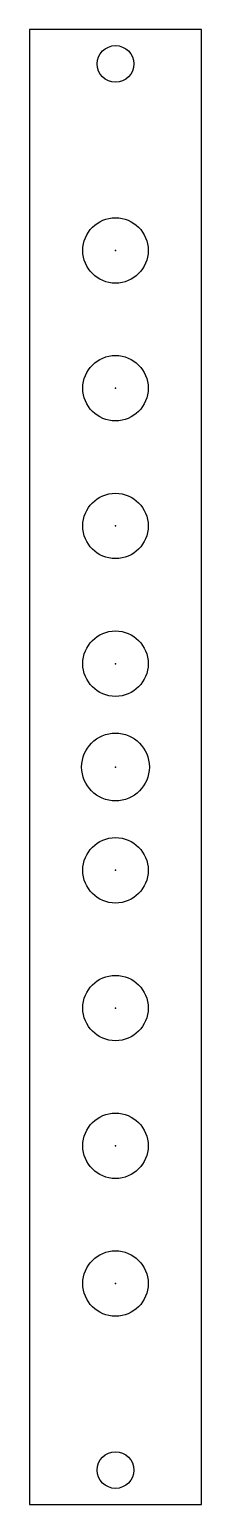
# Model space of a CAD drawing. Header units: centimetres. Extents: x 0 to 16.5, y -15.4 to 0.
# Drawn here: x 15 to 16.5, y -15.43 to -2.57 of the extents above.
import ezdxf

# ---------------------------------------------------------------- set-up
doc = ezdxf.new("R2010")
doc.units = ezdxf.units.CM
doc.header["$MEASUREMENT"] = 0
doc.layers.add('PassiveMultiplesFaceplate v1_Sketch2', color=7, linetype='Continuous')

msp = doc.modelspace()

# ---------------------------------------------------------------- linework, layer by layer
at = {"layer": 'PassiveMultiplesFaceplate v1_Sketch2'}
for p, q in [((15, -2.575, 1.335), (15, -15.425, 1.335)), ((16.5, -2.575, 1.335), (15, -2.575, 1.335)), ((16.5, -15.425, 1.335), (16.5, -2.575, 1.335)), ((15, -15.425, 1.335), (16.5, -15.425, 1.335))]:
    msp.add_line(p, q, dxfattribs=at)
for centre, radius in [((15.75, -2.875, 1.335), 0.16), ((15.75, -4.5, 1.335), 0.285), ((15.75, -5.7, 1.335), 0.285), ((15.75, -6.9, 1.335), 0.285), ((15.75, -8.1, 1.335), 0.285), ((15.75, -9, 1.335), 0.295), ((15.75, -9.9, 1.335), 0.285), ((15.75, -11.1, 1.335), 0.285), ((15.75, -12.3, 1.335), 0.285), ((15.75, -13.5, 1.335), 0.285), ((15.75, -15.125, 1.335), 0.16)]:
    msp.add_circle(centre, radius, dxfattribs=at)
for p in [(15.75, -4.5, 1.335), (15.75, -5.7, 1.335), (15.75, -6.9, 1.335), (15.75, -8.1, 1.335), (15.75, -9, 1.335), (15.75, -9.9, 1.335), (15.75, -11.1, 1.335), (15.75, -12.3, 1.335), (15.75, -13.5, 1.335)]:
    msp.add_point(p, dxfattribs=at)

doc.saveas('drawing.dxf')
